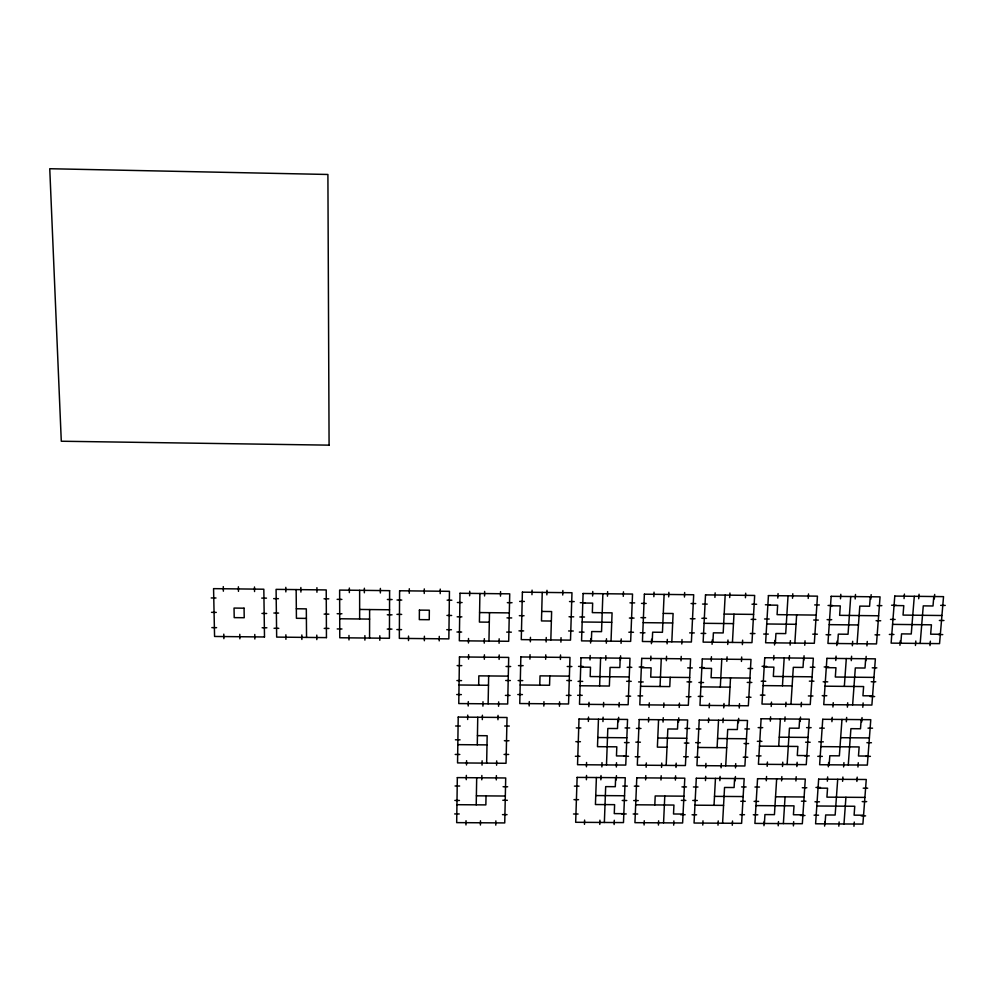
<?xml version="1.0" encoding="UTF-8"?>
<svg xmlns="http://www.w3.org/2000/svg" width="995" height="995" viewBox="0 0 995 995"><rect width="100%" height="100%" fill="white"/><g stroke="black" fill="none" stroke-linecap="round" stroke-linejoin="round"><path stroke-width="1.49" d="M364.357 592.784L364.369 588.232M364.891 640.121L364.891 635.618M369.568 638.056L369.618 609.562M379.791 640.27L379.804 635.78M380.364 592.97L380.376 588.418M408.497 640.569L408.535 636.079M409.268 593.294L409.306 588.741M424.243 593.468L424.293 588.916M424.355 640.73L424.405 636.24M439.218 640.879L439.268 636.39M440.2 593.642L440.25 589.102M466.269 779.694L466.344 775.391M466.506 764.993L466.58 760.678M468.446 642.969L468.521 638.491M465.971 824.942L466.033 820.701M467.65 719.497L467.725 715.106M468.546 659.113L468.62 654.648M469.628 595.794L469.702 591.254M468.222 705.99L468.297 701.599M476.219 804.831L476.692 777.754M477.277 744.807L477.749 717.246M479.913 593.505L479.416 622.074L489.316 622.173M478.67 685.169L478.831 675.854L508.283 676.127M480.411 825.029L480.485 820.788M482.314 719.621L482.401 715.243M484.565 595.968L484.64 591.428M482.923 706.127L482.998 701.724M481.767 779.806L481.854 775.503M482.04 765.105L482.115 760.789M484.254 643.131L484.341 638.653M484.329 659.262L484.403 654.809M486.033 795.888L485.858 804.893L456.941 804.694M486.654 763.128L487.164 735.728L477.426 735.641M488.955 641.091L489.49 612.684M488.122 703.826L488.657 675.941M496.294 779.918L496.381 775.615M496.592 765.217L496.679 760.901M499.08 643.28L499.167 638.802M495.784 825.129L495.871 820.887M497.948 719.746L498.035 715.38M499.104 659.411L499.204 654.959M500.473 596.142L500.56 591.602M498.57 706.263L498.669 701.873M529.925 659.138L530.037 654.685M530.36 641.812L530.459 637.335M529.178 705.965L529.29 701.575M531.964 594.687L532.076 590.147M539.775 685.169L540.024 675.854L569.401 676.14M542.238 592.386L541.479 620.93L551.354 621.042M543.83 706.089L543.954 701.699M546.852 594.861L546.976 590.321M545.658 659.287L545.77 654.834M546.131 641.974L546.243 637.509M549.825 675.953L549.563 685.256L520.198 684.983M550.832 639.934L551.628 611.552L541.728 611.44M560.396 659.436L560.533 654.984M560.906 642.136L561.043 637.658M559.451 706.226L559.576 701.836M562.722 595.035L562.859 590.508M584.475 824.333L584.612 820.091M586.416 766.797L586.565 762.481M590.023 659.946L590.172 655.494M590.595 643.056L590.744 638.591M586.391 779.744L586.54 775.453M588.368 721.437L588.518 717.072M588.866 706.699L589.015 702.308M592.61 596.005L592.759 591.478M591.378 640.979L591.702 631.551L601.54 631.651L602.883 593.716M596.391 777.53L595.433 804.532L614.611 804.656L614.263 813.611L623.828 813.674M598.455 719.198L597.485 746.673L616.813 746.822L616.465 755.926L626.116 756.001M599.624 685.941L600.607 657.969M600.856 779.844L601.005 775.553M602.945 721.562L603.107 717.196M603.48 706.823L603.642 702.445M607.46 596.179L607.622 591.652M599.786 824.42L599.935 820.191M601.863 766.909L602.012 762.605M605.706 660.095L605.868 655.655M606.316 643.218L606.477 638.753M604.363 822.467L605.681 786.622L615.296 786.697L615.644 777.667M606.477 764.931L607.821 728.464L617.509 728.539L617.858 719.36M611.029 641.178L612.074 612.845L592.336 612.634L592.659 603.132L582.784 603.02M620.196 658.168L619.848 667.508L610.059 667.409L609.375 686.028L580.097 685.754M614.139 824.507L614.301 820.278M616.34 767.021L616.502 762.717M620.42 660.245L620.581 655.804M621.054 643.367L621.228 638.902M616.253 779.956L616.427 775.665M618.492 721.686L618.654 717.333M619.052 706.972L619.213 702.582M623.28 596.353L623.455 591.826M645.606 779.893L645.792 775.602M646.153 767.244L646.327 762.941M650.705 660.543L650.892 656.103M651.414 643.678L651.613 639.225M644.101 824.967L644.275 820.738M648.504 721.947L648.69 717.582M649.126 707.234L649.312 702.856M653.852 596.701L654.038 592.174M652.222 641.601L652.633 632.198L662.446 632.298L664.113 594.413M654.809 804.93L655.207 795.963L683.926 796.162M658.578 719.708L657.372 747.145L667.011 747.22M660.046 686.5L661.277 658.566M658.429 825.054L658.615 820.825M663.043 722.071L663.242 717.706M663.702 707.358L663.901 702.98M668.665 596.863L668.864 592.348M660.979 780.005L661.178 775.727M661.551 767.356L661.75 763.053M666.351 660.705L666.55 656.265M667.098 643.84L667.309 639.387M663.565 822.84L664.784 796.025M666.177 765.379L667.844 728.962L677.508 729.049L677.943 719.882M670.195 677.309L669.772 686.587L640.569 686.314M671.824 641.8L673.105 613.517L663.279 613.405M675.394 780.105L675.593 775.826M675.991 767.468L676.19 763.165M681.015 660.842L681.214 656.401M681.799 643.989L682.01 639.536M673.69 825.154L673.889 820.925M678.54 722.208L678.752 717.843M679.237 707.495L679.436 703.117M684.448 597.05L684.659 592.522M702.768 825.066L702.992 820.838M705.729 767.692L705.94 763.389M711.214 661.14L711.437 656.712M712.084 644.3L712.308 639.847M705.48 780.602L705.691 776.324M708.477 722.457L708.701 718.104M709.236 707.768L709.46 703.39M714.92 597.398L715.156 592.871M712.905 642.223L713.39 632.832L723.178 632.932L725.181 595.11M714.024 805.316L715.455 778.401M717.096 747.618L718.539 720.231M720.305 687.06L721.785 659.175M719.858 780.702L720.082 776.423M722.979 722.581L723.216 718.228M723.763 707.893L723.999 703.515M729.696 597.56L729.932 593.045M718.004 825.154L718.228 820.937M721.089 767.804L721.313 763.513M726.823 661.302L727.059 656.862M727.718 644.461L727.967 640.009M722.594 823.213L724.547 787.468L734.099 787.53L734.608 778.538M725.716 765.827L727.706 729.459L737.345 729.546L737.855 720.392M728.999 705.617L730.517 677.881M732.444 642.434L733.987 614.176M732.283 825.241L732.519 821.024M735.492 767.916L735.728 763.613M741.449 661.439L741.685 657.011M742.382 644.611L742.631 640.158M735.181 780.814L735.417 776.535M738.439 722.718L738.676 718.365M739.26 708.03L739.496 703.664M745.429 597.734L745.69 593.219M766.287 780.764L766.548 776.486M767.17 766.337L767.431 762.046M773.625 659.896L773.886 655.469M774.533 644.947L774.794 640.494M763.973 825.713L764.235 821.497M770.329 721.151L770.59 716.798M771.212 706.475L771.486 702.097M777.791 598.107L778.065 593.592M764.396 823.474L764.931 814.582L774.433 814.644L776.66 778.836M775.366 642.869L775.938 633.492L785.702 633.591L788.04 595.818M778.687 746.287L780.391 718.925M782.456 685.791L784.184 657.931M778.227 825.8L778.488 821.584M784.794 721.275L785.067 716.922M785.714 706.599L785.988 702.234M792.518 598.269L792.804 593.766M781.585 780.876L781.846 776.597M782.493 766.461L782.754 762.17M789.184 660.046L789.47 655.618M790.129 645.108L790.403 640.656M783.376 823.586L785.067 796.858M787.132 764.483L789.445 728.153L799.06 728.228L799.657 719.086M790.963 704.323L793.313 667.334L803.015 667.434L803.612 658.118M794.856 643.068L796.647 614.86M795.913 780.975L796.187 776.709M796.858 766.56L797.132 762.282M803.773 660.195L804.059 655.767M804.744 645.257L805.03 640.805M793.401 825.9L793.674 821.683M800.204 721.412L800.49 717.059M801.162 706.736L801.448 702.37M808.214 598.443L808.512 593.94M827.342 781.199L827.641 776.933M828.337 766.809L828.636 762.518M835.763 660.506L836.061 656.091M836.795 645.581L837.106 641.141M824.619 826.086L824.905 821.87M831.907 721.673L832.206 717.333M832.927 707.022L833.238 702.657M840.489 598.816L840.8 594.313M825.054 823.848L825.676 814.967L835.153 815.029L837.703 779.284M829.183 764.807L829.818 755.765L839.37 755.839L841.969 719.447M837.653 643.516L838.312 634.151L848.038 634.25L850.725 596.527M844.332 686.363L846.31 658.541M838.822 826.173L839.133 821.969M846.335 721.798L846.645 717.457M847.392 707.146L847.703 702.781M855.178 598.978L855.501 594.475M842.591 781.311L842.889 777.045M843.623 766.921L843.934 762.63M851.285 660.668L851.596 656.24M852.354 645.743L852.678 641.302M843.984 823.972L845.924 797.269M848.275 764.944L850.912 728.663L860.501 728.75L861.172 719.621M852.64 704.87L855.327 667.943L865.003 668.031L865.687 658.74M857.081 643.715L859.817 606.104L869.58 606.216L870.289 596.751M856.882 781.423L857.192 777.157M857.951 767.021L858.262 762.742M865.824 660.804L866.16 656.389M866.931 645.892L867.267 641.452M853.959 826.273L854.282 822.057M861.707 721.935L862.031 717.594M862.802 707.283L863.125 702.93M870.824 599.152L871.16 594.662M899.94 645.295L900.288 640.867M904.057 598.592L904.405 594.09M900.811 643.23L901.557 633.877L911.258 633.977L914.293 596.303M918.696 598.754L919.069 594.251M915.45 645.457L915.81 641.029M920.188 643.429L923.273 605.868L932.999 605.98L933.795 596.527M929.989 645.606L930.362 641.178M934.305 598.928L934.678 594.438M622.795 786.087L627.347 786.112M634.312 786.162L638.877 786.199M741.573 786.921L746.101 786.958M754.944 787.02L759.471 787.045M815.962 787.443L820.477 787.48M574.413 786.137L578.978 786.162M681.948 786.896L686.5 786.921M693.44 786.97L697.98 787.008M802.306 787.741L806.833 787.766M863.2 788.164L867.715 788.202M818.027 788.127L827.554 788.189L826.92 797.144L864.904 797.405M455.063 785.988L459.653 786.025M503.084 786.722L507.661 786.759M595.756 795.552L624.549 795.751M714.51 796.373L743.141 796.56M775.553 796.784L804.109 796.983M476.381 795.826L505.323 796.025M573.978 799.644L578.543 799.682M681.301 800.378L685.841 800.403M692.769 800.453L697.308 800.477M801.423 801.186L805.938 801.211M862.192 801.597L866.695 801.622M622.223 800.477L626.775 800.515M633.728 800.552L638.268 800.589M740.753 801.273L745.28 801.311M754.098 801.373L758.613 801.398M814.98 801.783L819.494 801.808M502.798 800.254L507.363 800.291M454.852 800.44L459.441 800.465M635.681 804.793L673.938 805.054L673.515 813.985L683.055 814.047M694.945 805.191L723.564 805.378M755.964 805.602L794.01 805.85L793.425 814.756L802.915 814.818M816.808 806L854.755 806.261L854.096 815.154L863.561 815.216M621.701 813.922L626.241 813.947M633.168 813.997L637.708 814.022M739.981 814.681L744.509 814.718M753.302 814.768L757.817 814.805M814.072 815.166L818.574 815.191M573.518 813.997L578.07 814.034M680.617 814.694L685.145 814.718M692.06 814.768L696.587 814.793M800.477 815.465L804.98 815.49M861.123 815.85L865.613 815.875M454.665 813.935L459.242 813.96M502.487 814.631L507.052 814.656M806.572 727.619L811.136 727.668M868.001 728.141L872.553 728.178M758.153 727.619L762.73 727.656M819.706 728.129L824.27 728.166M504.676 726.014L509.303 726.051M455.623 726.002L460.25 726.039M625.071 727.93L629.673 727.967M685.057 728.439L689.647 728.477M744.882 728.937L749.446 728.974M576.279 727.917L580.881 727.954M636.39 728.427L640.979 728.464M696.338 728.925L700.915 728.962M779.259 737.195L808.064 737.432M840.663 737.693L869.394 737.929M597.808 737.531L626.838 737.768M657.77 738.029L686.724 738.265M717.569 738.514L746.461 738.75M757.344 741.312L761.909 741.35M818.773 741.81L823.325 741.847M805.614 742.22L810.166 742.258M866.906 742.705L871.446 742.743M455.424 739.795L460.051 739.832M504.365 740.703L508.98 740.74M575.831 741.673L580.433 741.71M635.817 742.158L640.407 742.195M695.654 742.643L700.231 742.68M624.499 742.581L629.089 742.618M684.349 743.054L688.926 743.091M744.049 743.539L748.613 743.576M759.483 746.138L797.878 746.449L797.281 755.516L806.858 755.591M820.875 746.623L859.145 746.934L858.474 755.989L868.026 756.063M457.812 744.646L486.99 744.882M697.843 747.469L726.711 747.693M804.706 755.839L809.258 755.877M865.886 756.324L870.414 756.349M756.486 755.864L761.038 755.901M817.79 756.337L822.33 756.374M504.067 754.421L508.681 754.459M455.212 754.446L459.827 754.471M623.964 756.262L628.541 756.287M683.689 756.722L688.266 756.76M743.265 757.183L747.817 757.22M575.371 756.275L579.961 756.312M635.22 756.735L639.81 756.772M694.92 757.195L699.485 757.232M940.337 634.288L930.648 634.188L931.432 624.81L892.577 624.387M938.161 634.549L942.762 634.599M262.145 627.745L266.884 627.795M324.196 628.392L328.922 628.442M387.254 629.064L391.968 629.114M446.755 629.686L451.456 629.736M568.605 630.967L573.282 631.017M889.343 634.437L893.945 634.487M211.86 627.621L216.611 627.671M274.035 628.28L278.774 628.33M337.23 628.939L341.957 628.989M396.868 629.574L401.582 629.624M518.98 630.855L523.668 630.905M628.84 632.223L633.504 632.273M689.659 632.87L694.311 632.919M750.317 633.504L754.956 633.554M812.753 634.163L817.38 634.213M875.028 634.822L879.642 634.86M579.351 632.111L584.028 632.161M640.307 632.758L644.971 632.808M701.089 633.392L705.741 633.442M763.675 634.051L768.302 634.101M826.074 634.71L830.688 634.76M506.691 632.111L511.38 632.161M456.954 631.999L461.655 632.049M762.058 666.339L766.672 666.389M824.171 666.948L828.773 666.998M810.278 667.222L814.88 667.259M872.242 667.819L876.844 667.869M764.185 667.048L773.899 667.147L773.326 676.438L812.094 676.799M826.273 667.657L835.962 667.744L835.315 677.023L873.971 677.396M518.47 665.618L523.146 665.667M578.543 666.414L583.194 666.463M639.2 667.011L643.84 667.06M699.684 667.595L704.311 667.645M567.225 666.501L571.876 666.55M457.128 665.605L461.804 665.643M627.161 667.297L631.8 667.346M687.669 667.881L692.309 667.931M748.029 668.478L752.643 668.516M580.707 667.123L590.495 667.222L590.172 676.55L629.25 676.923M641.34 667.72L651.103 667.807L650.705 677.122L689.672 677.495M701.811 668.304L711.549 668.404L711.077 677.694L749.932 678.068M506.02 666.488L510.684 666.526M809.358 681.152L813.947 681.189M871.197 681.737L875.787 681.774M761.187 681.214L765.789 681.264M823.163 681.799L827.753 681.849M566.802 680.505L571.441 680.555M626.614 681.289L631.24 681.326M686.998 681.849L691.625 681.898M747.233 682.421L751.834 682.458M518.134 680.568L522.785 680.617M505.709 680.505L510.373 680.555M578.07 681.351L582.709 681.388M638.591 681.923L643.218 681.961M698.938 682.483L703.564 682.533M456.916 680.568L461.58 680.617M763.078 685.605L792.132 685.878M825.004 686.189L863.623 686.55L862.939 695.766L872.578 695.853M700.878 686.873L730.007 687.147M459.043 684.995L488.483 685.269M760.367 695.107L764.956 695.144M822.218 695.667L826.795 695.716M808.375 695.94L812.965 695.99M870.09 696.512L874.667 696.55M517.798 694.535L522.45 694.572M577.622 695.294L582.249 695.331M638.019 695.841L642.633 695.878M698.254 696.388L702.856 696.425M456.717 694.547L461.381 694.597M566.342 695.381L570.981 695.418M626.029 696.127L630.643 696.177M686.289 696.674L690.903 696.724M746.387 697.221L750.989 697.271M505.398 695.393L510.037 695.443M940.636 605.37L945.25 605.42M261.722 598.094L266.486 598.144M324.034 598.791L328.785 598.841M387.366 599.5L392.105 599.55M447.128 600.172L451.854 600.221M569.501 601.54L574.202 601.589M891.595 605.234L896.234 605.283M211.214 597.945L215.99 597.995M273.675 598.642L278.426 598.692M337.143 599.351L341.882 599.413M397.03 600.022L401.769 600.072M519.664 601.39L524.377 601.453M894.045 605.545L903.783 605.656L903.037 615.084L941.929 615.519M629.984 602.846L634.673 602.895M691.077 603.53L695.741 603.579M751.984 604.214L756.648 604.263M814.694 604.91L819.345 604.96M877.229 605.607L881.856 605.656M580.296 602.709L584.985 602.759M641.501 603.393L646.19 603.443M702.557 604.064L707.221 604.127M765.391 604.773L770.055 604.823M828.064 605.47L832.703 605.52M767.854 605.084L777.655 605.196L777.083 614.649L816.198 615.084M830.514 605.781L840.29 605.893L839.631 615.333L878.622 615.768M507.326 602.659L512.039 602.709M457.364 602.51L462.09 602.56M296.336 608.753L306.323 608.865L306.547 637.409M359.643 609.45L389.542 609.773M724.173 614.077L753.588 614.4M479.578 612.572L509.303 612.895M890.5 619.4L895.127 619.45M211.525 612.335L216.288 612.398M273.849 613.019L278.6 613.069M337.181 613.704L341.919 613.753M396.955 614.35L401.681 614.412M519.34 615.681L524.042 615.731M939.355 620.457L943.969 620.507M261.946 613.43L266.697 613.48M324.121 614.102L328.86 614.151M387.304 614.786L392.03 614.835M446.942 615.432L451.655 615.482M569.04 616.751L573.729 616.813M579.836 616.975L584.525 617.024M640.929 617.634L645.593 617.684M701.848 618.293L706.5 618.343M764.558 618.977L769.21 619.027M827.094 619.649L831.733 619.698M629.387 618.044L634.064 618.094M690.343 618.703L695.007 618.753M751.125 619.363L755.777 619.412M813.699 620.034L818.325 620.084M876.085 620.706L880.712 620.768M457.165 616.813L461.879 616.863M507.002 617.883L511.704 617.945M306.398 618.405L296.423 618.293L296.149 589.587M339.718 618.766L369.605 619.089M582.162 621.999L611.726 622.31M643.205 622.659L672.682 622.969M704.074 623.305L733.464 623.616M766.735 623.977L796.05 624.3M829.221 624.649L858.449 624.959M223.278 586.615L223.365 591.192M223.788 634.151L223.875 638.666M239.783 634.325L239.87 638.827M238.39 586.789L238.464 591.366M254.484 586.975L254.558 591.54M254.782 634.474L254.844 638.989M285.801 587.336L285.851 591.901M285.876 634.798L285.926 639.3M300.863 587.51L300.9 592.075M301.833 634.972L301.871 639.462M316.92 587.684L316.945 592.249M316.783 635.121L316.808 639.623M349.344 588.057L349.344 592.622M348.984 635.457L348.984 639.947M359.643 590.309L359.643 618.977M389.617 590.657L389.418 638.268L339.78 637.758L339.631 590.085L389.617 590.657M399.604 590.769L399.331 638.367L448.844 638.877L449.454 591.328L399.604 590.769M419.392 610.109L419.318 619.624L429.243 619.723L429.342 610.209L419.392 610.109M457.327 777.617L456.68 822.629L504.739 822.927L505.709 777.966L457.327 777.617M458.21 717.084L457.551 762.904L506.032 763.277L507.027 717.494L458.21 717.084M460.013 593.269L459.329 640.78L508.694 641.29L509.726 593.841L460.013 593.269M459.454 656.936L458.77 703.564L507.674 704L508.694 657.421L459.454 656.936M520.858 656.961L519.763 703.54L568.543 703.975L569.973 657.446L520.858 656.961M522.387 592.162L521.268 639.623L570.508 640.133L571.976 592.734L522.387 592.162M577.125 777.393L575.67 822.293L623.479 822.591L625.258 777.742L577.125 777.393M579.015 719.037L577.535 764.707L625.755 765.08L627.559 719.447L579.015 719.037M581.005 657.77L579.5 704.286L628.144 704.721L629.984 658.255L581.005 657.77M583.095 593.493L581.553 640.879L630.656 641.377L632.534 594.052L583.095 593.493M636.788 777.829L634.934 822.666L682.62 822.964L684.796 778.177L636.788 777.829M639.2 719.547L637.31 765.167L685.406 765.528L687.62 719.957L639.2 719.547M641.725 658.379L639.81 704.821L688.329 705.256L690.58 658.864L641.725 658.379M644.374 594.189L642.422 641.501L691.388 642.011L693.689 594.749L644.374 594.189M696.301 778.252L694.05 823.027L741.611 823.325L744.173 778.6L696.301 778.252M699.224 720.057L696.935 765.615L744.894 765.976L747.506 720.479L699.224 720.057M702.283 658.976L699.958 705.356L748.339 705.778L751.001 659.461L702.283 658.976M705.505 594.886L703.129 642.123L751.971 642.633L754.67 595.445L705.505 594.886M757.556 778.699L754.906 823.412L802.331 823.711L805.303 779.048L757.556 778.699M761.113 718.763L758.414 764.272L806.261 764.633L809.271 719.174L761.113 718.763M764.732 657.732L761.983 704.062L810.253 704.497L813.325 658.217L764.732 657.732M768.426 595.595L765.615 642.77L814.32 643.28L817.455 596.154L768.426 595.595M818.649 779.147L815.589 823.785L862.889 824.084L866.259 779.495L818.649 779.147M822.741 719.285L819.631 764.732L867.341 765.093L870.774 719.696L822.741 719.285M826.92 658.354L823.748 704.622L871.881 705.045L875.376 658.839L826.92 658.354M831.161 596.316L827.939 643.417L876.495 643.914L880.053 596.863L831.161 596.316M894.779 596.08L891.122 643.131L939.554 643.628L943.534 596.639L894.779 596.08M264.496 636.974L214.572 636.464L213.564 588.642L263.824 589.214L264.496 636.974M326.447 637.621L276.672 637.098L276.088 589.363L326.223 589.935L326.447 637.621M244.061 608.181L234.036 608.069L234.211 617.634L244.223 617.733L244.061 608.181M329.084 445.151L61.292 441.233L49.75 168.727L327.902 174.473L329.084 445.151"/></g></svg>
